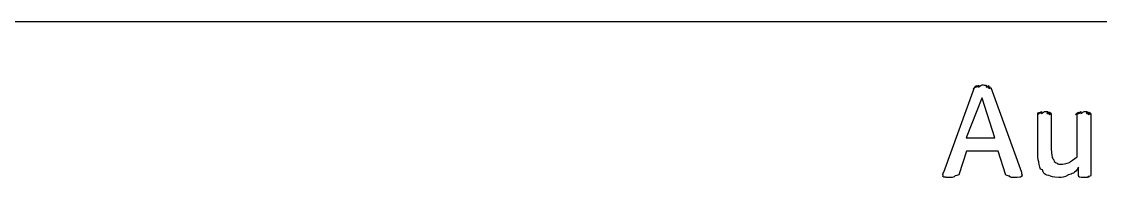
# Model space of a CAD drawing. Header units: millimetres. Extents: x 0 to 216, y 0 to 279.
# Drawn here: x 143.19 to 172, y 38.7 to 42.86 of the extents above; entities that cross this region are included whole.
import ezdxf

# ---------------------------------------------------------------- set-up
doc = ezdxf.new("R2010")
doc.units = ezdxf.units.MM
doc.layers.get('0').update_dxf_attribs({"linetype": 'CONTINUOUS'})

msp = doc.modelspace()

# ---------------------------------------------------------------- linework, layer by layer
at = {"color": 0}
for p, q in [((12.7, 42.8625), (203.2, 42.8625)), ((167.813, 38.8373), (168.635, 41.0972)), ((169.07, 41.0972), (169.891, 38.8373)), ((168.833, 40.816), (168.414, 39.7577)), ((168.839, 40.816), (168.833, 40.816)), ((169.175, 39.7577), (168.839, 40.816)), ((170.327, 39.4215), (170.327, 40.4082)), ((170.685, 40.4082), (170.685, 39.5206)), ((171.38, 39.2508), (171.38, 40.4082)), ((171.738, 40.4082), (171.738, 38.7544)), ((168.414, 39.7577), (169.175, 39.7577)), ((168.42, 39.4049), (168.221, 38.771)), ((169.263, 39.4049), (168.42, 39.4049)), ((169.473, 38.76), (169.263, 39.4049)), ((171.413, 38.7544), (171.413, 38.9749))]:
    msp.add_line(p, q, dxfattribs=at)
for points in [[(168.635, 41.0972), (168.576, 41.0175), (168.649, 41.1219), (168.657, 41.1304)], [(168.657, 41.1304), (168.591, 41.0365), (168.675, 41.1484), (168.69, 41.1522)], [(168.69, 41.1522), (168.624, 41.0475), (168.728, 41.1635), (168.751, 41.1635)], [(168.751, 41.1635), (168.67, 41.0503), (168.807, 41.1688), (168.844, 41.1688)], [(168.844, 41.1688), (168.866, 41.1688), (168.917, 41.166), (168.944, 41.1635)], [(168.944, 41.1635), (168.921, 41.0475), (168.994, 41.1593), (169.009, 41.1522)], [(169.009, 41.1522), (168.954, 41.0365), (169.04, 41.1413), (169.048, 41.1304)], [(169.048, 41.1304), (168.972, 41.0175), (169.066, 41.111), (169.07, 41.0972)], [(170.327, 40.4082), (170.327, 40.3158), (170.328, 40.422), (170.332, 40.4301)], [(170.332, 40.4301), (170.338, 40.331), (170.35, 40.4428), (170.366, 40.4467)], [(170.366, 40.4467), (170.367, 40.3419), (170.399, 40.458), (170.421, 40.458)], [(170.421, 40.458), (170.411, 40.3447), (170.472, 40.4633), (170.509, 40.4633)], [(170.509, 40.4633), (170.481, 40.4633), (170.569, 40.4604), (170.591, 40.458)], [(170.591, 40.458), (170.525, 40.3419), (170.632, 40.4537), (170.647, 40.4467)], [(170.647, 40.4467), (170.554, 40.331), (170.67, 40.4372), (170.674, 40.4301)], [(170.674, 40.4301), (170.565, 40.32), (170.685, 40.4192), (170.685, 40.4082)], [(171.38, 40.4082), (171.264, 40.3158), (171.381, 40.422), (171.385, 40.4301)], [(171.385, 40.4301), (171.392, 40.331), (171.403, 40.4428), (171.418, 40.4467)], [(171.418, 40.4467), (171.421, 40.3419), (171.451, 40.458), (171.473, 40.458)], [(171.473, 40.458), (171.465, 40.3447), (171.524, 40.4633), (171.561, 40.4633)], [(171.561, 40.4633), (171.535, 40.4633), (171.622, 40.4604), (171.644, 40.458)], [(171.644, 40.458), (171.579, 40.3419), (171.683, 40.4537), (171.694, 40.4467)], [(171.694, 40.4467), (171.606, 40.331), (171.719, 40.4372), (171.727, 40.4301)], [(171.727, 40.4301), (171.619, 40.3158), (171.738, 40.4153), (171.738, 40.4082)], [(170.685, 39.5206), (170.682, 39.394), (170.691, 39.3608), (170.702, 39.3058)], [(170.355, 39.1128), (170.327, 39.1763), (170.327, 39.3002), (170.327, 39.4215)], [(170.702, 39.3058), (170.708, 39.1693), (170.735, 39.2081), (170.757, 39.1679)], [(171.176, 39.1019), (171.19, 39.1185), (171.305, 39.1844), (171.38, 39.2508)], [(170.448, 38.898), (170.363, 38.8938), (170.372, 39.0317), (170.355, 39.1128)], [(170.619, 38.7544), (170.451, 38.7724), (170.492, 38.8387), (170.448, 38.898)], [(170.757, 39.1679), (170.757, 39.0924), (170.813, 39.1019), (170.851, 39.0797)], [(170.851, 39.0797), (170.83, 39.0521), (170.93, 39.0521), (170.983, 39.0521)], [(170.983, 39.0521), (170.947, 39.0521), (171.112, 39.0687), (171.176, 39.1019)], [(171.413, 38.9749), (171.315, 38.7876), (171.237, 38.8098), (171.148, 38.7657)], [(167.797, 38.7657), (167.775, 38.7615), (167.802, 38.807), (167.813, 38.8373)], [(167.808, 38.7216), (167.775, 38.7244), (167.797, 38.7463), (167.797, 38.7657)], [(167.857, 38.705), (167.793, 38.7064), (167.819, 38.7131), (167.808, 38.7216)], [(167.951, 38.6994), (167.841, 38.6994), (167.882, 38.7008), (167.857, 38.705)], [(168.039, 38.6994), (167.914, 38.6994), (167.987, 38.6994), (167.951, 38.6994)], [(168.089, 38.716), (168.075, 38.7022), (168.062, 38.7022), (168.039, 38.6994)], [(168.117, 38.7382), (168.097, 38.7174), (168.1, 38.723), (168.089, 38.716)], [(168.221, 38.771), (168.112, 38.7354), (168.123, 38.7491), (168.117, 38.7382)], [(169.577, 38.7325), (169.541, 38.7283), (169.534, 38.7491), (169.473, 38.76)], [(169.605, 38.7103), (169.557, 38.7131), (169.584, 38.7244), (169.577, 38.7325)], [(169.654, 38.6994), (169.579, 38.7022), (169.616, 38.7064), (169.605, 38.7103)], [(169.748, 38.6994), (169.627, 38.6994), (169.679, 38.6994), (169.654, 38.6994)], [(169.842, 38.705), (169.704, 38.6994), (169.788, 38.6994), (169.748, 38.6994)], [(169.891, 38.7216), (169.87, 38.7064), (169.867, 38.7078), (169.842, 38.705)], [(169.891, 38.8373), (169.887, 38.7615), (169.908, 38.7837), (169.908, 38.7657)], [(169.908, 38.7657), (169.887, 38.7244), (169.902, 38.7325), (169.891, 38.7216)], [(170.884, 38.6994), (170.713, 38.6994), (170.692, 38.7174), (170.619, 38.7544)], [(171.148, 38.7657), (171.024, 38.6994), (170.974, 38.6994), (170.884, 38.6994)], [(171.418, 38.7325), (171.403, 38.7283), (171.413, 38.7463), (171.413, 38.7544)], [(171.44, 38.7103), (171.41, 38.7131), (171.421, 38.7244), (171.418, 38.7325)], [(171.49, 38.6994), (171.436, 38.7022), (171.454, 38.7064), (171.44, 38.7103)], [(171.573, 38.6994), (171.476, 38.6994), (171.512, 38.6994), (171.49, 38.6994)], [(171.65, 38.6994), (171.542, 38.6994), (171.606, 38.6994), (171.573, 38.6994)], [(171.699, 38.7103), (171.584, 38.7022), (171.672, 38.7022), (171.65, 38.6994)], [(171.727, 38.7325), (171.608, 38.7131), (171.713, 38.7174), (171.699, 38.7103)], [(171.738, 38.7544), (171.738, 38.7283), (171.734, 38.7396), (171.727, 38.7325)]]:
    msp.add_open_spline(points, degree=3, dxfattribs=at)

doc.saveas('drawing.dxf')
